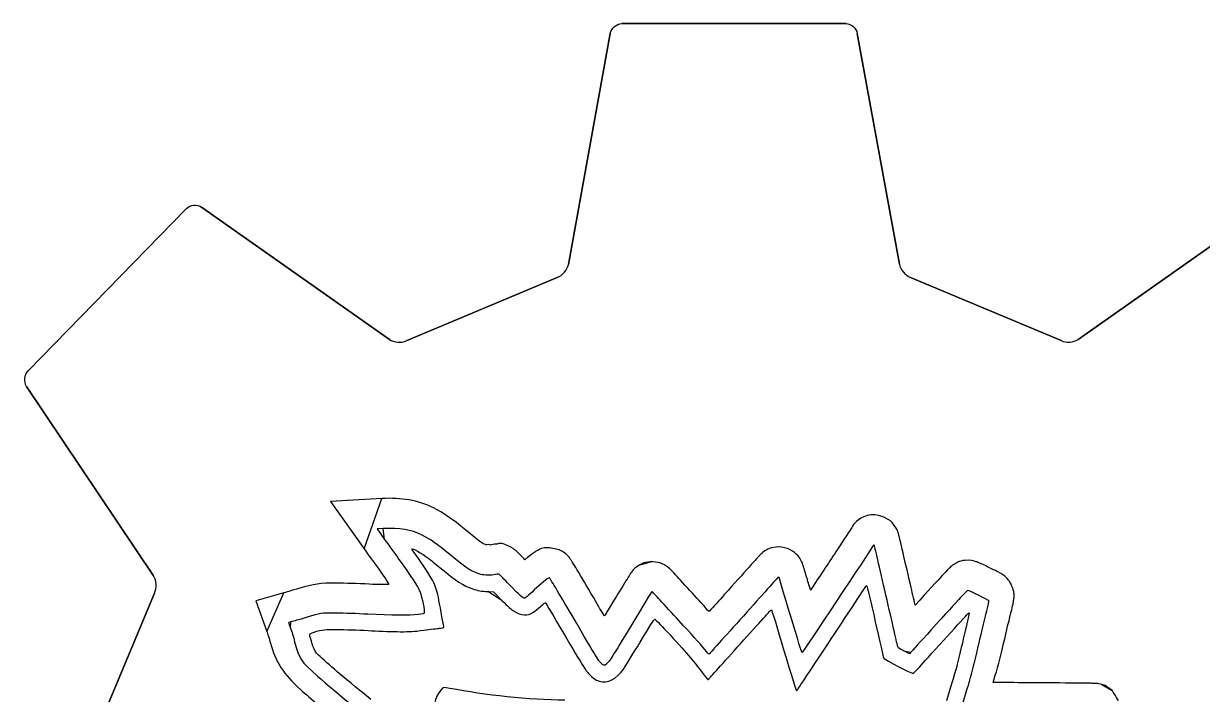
# Model space of a CAD drawing. Extents: x 0 to 138, y 0 to 96.
# Drawn here: x 120.79 to 126.93, y 85.48 to 88.97 of the extents above; entities that cross this region are included whole.
import ezdxf

# ---------------------------------------------------------------- set-up
doc = ezdxf.new("R2010")
doc.units = 0
doc.layers.add('Layer_1', color=7, linetype='CONTINUOUS')

msp = doc.modelspace()

# ---------------------------------------------------------------- linework, layer by layer
at = {"layer": 'Layer_1', "color": 7}
for points in [[(123.90318, 88.969596), (125.069551, 88.969596), (125.069684, 88.970004)], [(123.624816, 87.716132), (123.842545, 88.917781)], [(125.128663, 88.91819), (125.347495, 87.717092)], [(120.811964, 87.16161), (121.63658, 88.007174)], [(121.714304, 88.013789), (122.692709, 87.325321)], [(126.277948, 87.32573), (127.256906, 88.014198)], [(122.780904, 87.318706), (123.566938, 87.648333)], [(125.405373, 87.648741), (126.190303, 87.319115)], [(121.465164, 86.094457), (120.804259, 87.081132)], [(122.653749, 86.496958), (122.386411, 86.481523), (122.561146, 86.234578)], [(122.661096, 86.340422), (122.629328, 86.338601), (122.667871, 86.284287)], [(124.058781, 86.168985), (124.017988, 86.161819), (123.995947, 86.152449)], [(121.123418, 85.173376), (121.470131, 86.004609)], [(122.143875, 86.006374), (121.998355, 85.965033), (122.05513, 85.805181)], [(123.204387, 86.012875), (123.234876, 86.011627), (123.278915, 85.966917)], [(122.179737, 85.855021), (122.16798, 85.851649), (122.178165, 85.822985)], [(125.406846, 85.696559), (125.399859, 85.689132), (125.370454, 85.703868)], [(126.454924, 85.498099), (126.417992, 85.522904), (126.401454, 85.528966)]]:
    msp.add_lwpolyline(points, close=True, dxfattribs=at)
for points in [[(123.842545, 88.917781), (123.847371, 88.946123), (123.875079, 88.969596), (123.90318, 88.969596)], [(125.069684, 88.970004), (125.097483, 88.969581), (125.123602, 88.946286), (125.128663, 88.91819)], [(121.63658, 88.007174), (121.656533, 88.027556), (121.691151, 88.030138), (121.714304, 88.013789)], [(123.566938, 87.648333), (123.593608, 87.657367), (123.61953, 87.687812), (123.624816, 87.716132)], [(125.347495, 87.717092), (125.352885, 87.68875), (125.378584, 87.657787), (125.405373, 87.648741)], [(122.692709, 87.325321), (122.71588, 87.308972), (122.755758, 87.306014), (122.780904, 87.318706)], [(126.190303, 87.319115), (126.215534, 87.306369), (126.254859, 87.309381), (126.277948, 87.32573)], [(120.804259, 87.081132), (120.788454, 87.104904), (120.792123, 87.141184), (120.811964, 87.16161)], [(122.92219, 86.448451), (122.843097, 86.48792), (122.753497, 86.502674), (122.653749, 86.496958)], [(123.090313, 86.332144), (123.019221, 86.391136), (122.974912, 86.422142), (122.92219, 86.448451)], [(125.180543, 86.408215), (125.127505, 86.394082), (125.109536, 86.36287), (125.100065, 86.34703)], [(125.309527, 86.372386), (125.290054, 86.392266), (125.233598, 86.422352), (125.180543, 86.408215)], [(122.863674, 86.305796), (122.80281, 86.336168), (122.74859, 86.345436), (122.661096, 86.340422)], [(125.100065, 86.34703), (125.10331, 86.352435), (125.072576, 86.304291), (125.037225, 86.250568)], [(125.331569, 86.342621), (125.331558, 86.342645), (125.309527, 86.372377), (125.309527, 86.372386)], [(125.337072, 86.331597), (125.335943, 86.334052), (125.331569, 86.342598), (125.331569, 86.342621)], [(122.667871, 86.284287), (122.68907, 86.254415), (122.722721, 86.207666), (122.742651, 86.1804)], [(123.006784, 86.205537), (122.937936, 86.262667), (122.907817, 86.283767), (122.863674, 86.305796)], [(123.200554, 86.254974), (123.180008, 86.260272), (123.173743, 86.262905), (123.090313, 86.332144)], [(125.340374, 86.322227), (125.33981, 86.32409), (125.339245, 86.326667), (125.337072, 86.331597)], [(125.342632, 86.315612), (125.342068, 86.317136), (125.341785, 86.318505), (125.340374, 86.322227)], [(125.344325, 86.307896), (125.343761, 86.310295), (125.343479, 86.312544), (125.342632, 86.315612)], [(125.348728, 86.290807), (125.347035, 86.297829), (125.345567, 86.303112), (125.344325, 86.307896)], [(125.362501, 86.233481), (125.356913, 86.257318), (125.352143, 86.276763), (125.348728, 86.290807)], [(122.561146, 86.234578), (122.582877, 86.203954), (122.616642, 86.157437), (122.637213, 86.129296)], [(122.809164, 86.234466), (122.809164, 86.242006), (122.858972, 86.213947), (122.898372, 86.184211)], [(122.826872, 86.209059), (122.817133, 86.222273), (122.809164, 86.233706), (122.809164, 86.234466)], [(123.217657, 86.254974), (123.226349, 86.256837), (123.186759, 86.258536), (123.200554, 86.254974)], [(123.248523, 86.259383), (123.236134, 86.258592), (123.227046, 86.256984), (123.217657, 86.254974)], [(123.325144, 86.243398), (123.267844, 86.274059), (123.26091, 86.260159), (123.248523, 86.259383)], [(123.347186, 86.228516), (123.344363, 86.230774), (123.346339, 86.232004), (123.325144, 86.243398)], [(123.352689, 86.224105), (123.351278, 86.225318), (123.349867, 86.226278), (123.347186, 86.228516)], [(123.359293, 86.21749), (123.357317, 86.219493), (123.355342, 86.2217), (123.352689, 86.224105)], [(123.454091, 86.2208), (123.446979, 86.216519), (123.443085, 86.21351), (123.438654, 86.210327)], [(123.469529, 86.229069), (123.46157, 86.225457), (123.457647, 86.222942), (123.454091, 86.2208)], [(123.527404, 86.241196), (123.48362, 86.242015), (123.477496, 86.232682), (123.469529, 86.229069)], [(123.577566, 86.230173), (123.577544, 86.230182), (123.527421, 86.241196), (123.527404, 86.241196)], [(123.599608, 86.218046), (123.594641, 86.221486), (123.577595, 86.230161), (123.577566, 86.230173)], [(124.656852, 86.229619), (124.641358, 86.221437), (124.636306, 86.216157), (124.632609, 86.213083)], [(124.750008, 86.241195), (124.707339, 86.251522), (124.67234, 86.237803), (124.656852, 86.229619)], [(124.82883, 86.186625), (124.81867, 86.20169), (124.792674, 86.23087), (124.750008, 86.241195)], [(125.212076, 86.253911), (125.192129, 86.220638), (124.843511, 85.694953), (124.841392, 85.694953)], [(125.037225, 86.250568), (125.001832, 86.196799), (124.956439, 86.12809), (124.911549, 86.060398)], [(125.216312, 86.255041), (125.214848, 86.256539), (125.21342, 86.256159), (125.212076, 86.253911)], [(125.277545, 85.994193), (125.245082, 86.136417), (125.217526, 86.253798), (125.216312, 86.255041)], [(125.404944, 86.049375), (125.38866, 86.120703), (125.373691, 86.18581), (125.362501, 86.233481)], [(122.742651, 86.1804), (122.804666, 86.09556), (122.840556, 86.039867), (122.852584, 86.009811)], [(122.931367, 86.040664), (122.918771, 86.073262), (122.875148, 86.14356), (122.826872, 86.209059)], [(122.898372, 86.184211), (122.905824, 86.178586), (122.93174, 86.157591), (122.955961, 86.137554)], [(123.168058, 86.102396), (123.125056, 86.113488), (123.09303, 86.13397), (123.006784, 86.205537)], [(123.37363, 86.203709), (123.368268, 86.209082), (123.363442, 86.213496), (123.359293, 86.21749)], [(123.398437, 86.178354), (123.389632, 86.187376), (123.380544, 86.196786), (123.37363, 86.203709)], [(123.41221, 86.189931), (123.40775, 86.18631), (123.403037, 86.182209), (123.398437, 86.178354)], [(123.438654, 86.210327), (123.42982, 86.203963), (123.421269, 86.19728), (123.41221, 86.189931)], [(123.617247, 86.203164), (123.61386, 86.206505), (123.60957, 86.211165), (123.599608, 86.218046)], [(123.628282, 86.191037), (123.626306, 86.193605), (123.624048, 86.196478), (123.617247, 86.203164)], [(123.63545, 86.181114), (123.633757, 86.183626), (123.632402, 86.185886), (123.628282, 86.191037)], [(123.64482, 86.166783), (123.641518, 86.172009), (123.638893, 86.176116), (123.63545, 86.181114)], [(123.670163, 86.12489), (123.659665, 86.142323), (123.651396, 86.156327), (123.64482, 86.166783)], [(124.097916, 86.162923), (124.097885, 86.162932), (124.058803, 86.168985), (124.058781, 86.168985)], [(124.116656, 86.155757), (124.112253, 86.157874), (124.097945, 86.162914), (124.097916, 86.162923)], [(124.603935, 86.183317), (124.594311, 86.1727), (124.581245, 86.15807), (124.564797, 86.139771)], [(124.615506, 86.195995), (124.612599, 86.192806), (124.608733, 86.188626), (124.603935, 86.183317)], [(124.619373, 86.200406), (124.617962, 86.199051), (124.617115, 86.197584), (124.615506, 86.195995)], [(124.632609, 86.213083), (124.632488, 86.212982), (124.620643, 86.201766), (124.619373, 86.200406)], [(124.842602, 86.159616), (124.840909, 86.164211), (124.838961, 86.17156), (124.82883, 86.186625)], [(124.846469, 86.149143), (124.846186, 86.15047), (124.848726, 86.144142), (124.842602, 86.159616)], [(125.704808, 86.175602), (125.661473, 86.175811), (125.647477, 86.163695), (125.63756, 86.157963)], [(125.741739, 86.17009), (125.736744, 86.171529), (125.734148, 86.175415), (125.704808, 86.175602)], [(125.751109, 86.166782), (125.748851, 86.167629), (125.746735, 86.168645), (125.741739, 86.17009)], [(125.761043, 86.162924), (125.758221, 86.164109), (125.755653, 86.165125), (125.751109, 86.166782)], [(125.778118, 86.155758), (125.772248, 86.158468), (125.766547, 86.160576), (125.761043, 86.162924)], [(122.637213, 86.129296), (122.670803, 86.083343), (122.674162, 86.075494), (122.69013, 86.049921)], [(122.955961, 86.137554), (123.041555, 86.066748), (123.076548, 86.043976), (123.126472, 86.026593)], [(123.244966, 86.101367), (123.223387, 86.096742), (123.18815, 86.097213), (123.168058, 86.102396)], [(123.263268, 86.102514), (123.261005, 86.103725), (123.253882, 86.103279), (123.244966, 86.101367)], [(123.318535, 86.047246), (123.290175, 86.076554), (123.265304, 86.101424), (123.263268, 86.102514)], [(123.756154, 85.979369), (123.720436, 86.040403), (123.691166, 86.090022), (123.670163, 86.12489)], [(123.948533, 86.107802), (123.945711, 86.103639), (123.943369, 86.099979), (123.940264, 86.095124)], [(123.954601, 86.115518), (123.951666, 86.111592), (123.949944, 86.109882), (123.948533, 86.107802)], [(123.962306, 86.125441), (123.957367, 86.119952), (123.956069, 86.117482), (123.954601, 86.115518)], [(123.975542, 86.138669), (123.967329, 86.131816), (123.964789, 86.128184), (123.962306, 86.125441)], [(123.995947, 86.152449), (123.99593, 86.15244), (123.979662, 86.142095), (123.975542, 86.138669)], [(124.133194, 86.146387), (124.129779, 86.148702), (124.125461, 86.151507), (124.116656, 86.155757)], [(124.144765, 86.137568), (124.142508, 86.139572), (124.140024, 86.141787), (124.133194, 86.146387)], [(124.154135, 86.129299), (124.151877, 86.131528), (124.149535, 86.133566), (124.144765, 86.137568)], [(124.167371, 86.115518), (124.162771, 86.120293), (124.158792, 86.124837), (124.154135, 86.129299)], [(124.199341, 86.081342), (124.187488, 86.094474), (124.176566, 86.105969), (124.167371, 86.115518)], [(124.564797, 86.139771), (124.53189, 86.103173), (124.486869, 86.053264), (124.43802, 85.99866)], [(124.847597, 86.145285), (124.847033, 86.146866), (124.847033, 86.147797), (124.846469, 86.149143)], [(124.851464, 86.132608), (124.849771, 86.137857), (124.848585, 86.142099), (124.847597, 86.145285)], [(124.8647, 86.089062), (124.85931, 86.107003), (124.854653, 86.122109), (124.851464, 86.132608)], [(125.603383, 86.130404), (125.594549, 86.121717), (125.585236, 86.111712), (125.570862, 86.096229)], [(125.619357, 86.145285), (125.611567, 86.138997), (125.607786, 86.134747), (125.603383, 86.130404)], [(125.63756, 86.157963), (125.627626, 86.152219), (125.62328, 86.148429), (125.619357, 86.145285)], [(125.817254, 86.136466), (125.803312, 86.143296), (125.78985, 86.150331), (125.778118, 86.155758)], [(125.856392, 86.117173), (125.84499, 86.123072), (125.83119, 86.129636), (125.817254, 86.136466)], [(125.872366, 86.108904), (125.867088, 86.111848), (125.862065, 86.114224), (125.856392, 86.117173)], [(125.881736, 86.102842), (125.877361, 86.105608), (125.874991, 86.107434), (125.872366, 86.108904)], [(125.89167, 86.096227), (125.886816, 86.099859), (125.883937, 86.101465), (125.881736, 86.102842)], [(121.470131, 86.004609), (121.483085, 86.030263), (121.481138, 86.070568), (121.465164, 86.094457)], [(122.415624, 86.056534), (122.333951, 86.056844), (122.296232, 86.051764), (122.226007, 86.030075)], [(122.587051, 86.051022), (122.529153, 86.054267), (122.462862, 86.056356), (122.415624, 86.056534)], [(122.69013, 86.049921), (122.650142, 86.050191), (122.638037, 86.048171), (122.587051, 86.051022)], [(122.958074, 85.927295), (122.947708, 85.988185), (122.941558, 86.014291), (122.931367, 86.040664)], [(123.395855, 85.978383), (123.387527, 85.978383), (123.370491, 85.993556), (123.318535, 86.047246)], [(123.525072, 86.084465), (123.52028, 86.084555), (123.474095, 86.047101), (123.447176, 86.021295)], [(123.643658, 85.887582), (123.572572, 86.009055), (123.527174, 86.084426), (123.525072, 86.084465)], [(123.916558, 86.056539), (123.897084, 86.024931), (123.870592, 85.98207), (123.842144, 85.934721)], [(123.940264, 86.095124), (123.934084, 86.085419), (123.926294, 86.072343), (123.916558, 86.056539)], [(124.295255, 85.976611), (124.264622, 86.00964), (124.220598, 86.057796), (124.199341, 86.081342)], [(124.716195, 86.086612), (124.714247, 86.084993), (124.632812, 85.994429), (124.535233, 85.885358)], [(124.721411, 86.085349), (124.720007, 86.088888), (124.719176, 86.089089), (124.716195, 86.086612)], [(124.780741, 85.888047), (124.749028, 85.99425), (124.72233, 86.083035), (124.721411, 86.085349)], [(124.885105, 86.020711), (124.87819, 86.043836), (124.870062, 86.071256), (124.8647, 86.089062)], [(124.911549, 86.060398), (124.901953, 86.045937), (124.894531, 86.034922), (124.885105, 86.020711)], [(124.992825, 85.766436), (125.090567, 85.915056), (125.171924, 86.038324), (125.173618, 86.040365)], [(125.173618, 86.040365), (125.175315, 86.042406), (125.17746, 86.043271), (125.178386, 86.042287)], [(125.178386, 86.042287), (125.179312, 86.041302), (125.199023, 85.957161), (125.222181, 85.855307)], [(125.429751, 85.941888), (125.42168, 85.977203), (125.41437, 86.008027), (125.404944, 86.049375)], [(125.570862, 86.096229), (125.54487, 86.068263), (125.496556, 86.015529), (125.429751, 85.941888)], [(125.901576, 86.087957), (125.896806, 86.092335), (125.894097, 86.094409), (125.89167, 86.096227)], [(125.910381, 86.079138), (125.906684, 86.083247), (125.903947, 86.08577), (125.901576, 86.087957)], [(125.924718, 86.059845), (125.924704, 86.05987), (125.914107, 86.075029), (125.910381, 86.079138)], [(125.938491, 86.029528), (125.938482, 86.029559), (125.924718, 86.059826), (125.924718, 86.059845)], [(122.177499, 86.015744), (122.166153, 86.012868), (122.153566, 86.009154), (122.143875, 86.006374)], [(122.226007, 86.030075), (122.207267, 86.024293), (122.180084, 86.016399), (122.177499, 86.015744)], [(122.852584, 86.009811), (122.862386, 85.985314), (122.87733, 85.909537), (122.874046, 85.900979)], [(123.126472, 86.026593), (123.151958, 86.017719), (123.171919, 86.014205), (123.204387, 86.012875)], [(123.447176, 86.021295), (123.41309, 85.988619), (123.400849, 85.978383), (123.395855, 85.978383)], [(123.811828, 85.885112), (123.793145, 85.916933), (123.788319, 85.924432), (123.756154, 85.979369)], [(124.059578, 86.012242), (124.058132, 86.012233), (124.010735, 85.935307), (123.954251, 85.841296)], [(124.102472, 85.967656), (124.080327, 85.992188), (124.061025, 86.012252), (124.059578, 86.012242)], [(124.356991, 85.908261), (124.335796, 85.931756), (124.324352, 85.945237), (124.295255, 85.976611)], [(124.43802, 85.99866), (124.406504, 85.963434), (124.382792, 85.93696), (124.356991, 85.908261)], [(125.338808, 85.727103), (125.337578, 85.731779), (125.310008, 85.851969), (125.277545, 85.994193)], [(125.704112, 86.019015), (125.700198, 86.019038), (125.671446, 85.988089), (125.511106, 85.811261)], [(125.813673, 85.965356), (125.811696, 85.968552), (125.708715, 86.01899), (125.704112, 86.019015)], [(125.942893, 86.01189), (125.942047, 86.016456), (125.938491, 86.029497), (125.938491, 86.029528)], [(125.942329, 85.965588), (125.942893, 85.968732), (125.943458, 85.971817), (125.944022, 85.978266)], [(125.944587, 85.993147), (125.944508, 85.997304), (125.944395, 86.002757), (125.942893, 86.01189)], [(125.944022, 85.978266), (125.944304, 85.981491), (125.944869, 85.984836), (125.944587, 85.993147)], [(122.972259, 85.850094), (122.969506, 85.862897), (122.963123, 85.897637), (122.958074, 85.927295)], [(123.278915, 85.966917), (123.309605, 85.935759), (123.327746, 85.919205), (123.338763, 85.912305)], [(123.442756, 85.905659), (123.450151, 85.910451), (123.466715, 85.923815), (123.479566, 85.935356)], [(123.479566, 85.935356), (123.499082, 85.952884), (123.503412, 85.955831), (123.505854, 85.95325)], [(123.505854, 85.95325), (123.507462, 85.95155), (123.549199, 85.881051), (123.598604, 85.796586)], [(123.842144, 85.934721), (123.825916, 85.907698), (123.823856, 85.905031), (123.811828, 85.885112)], [(124.199289, 85.862075), (124.168185, 85.895613), (124.124617, 85.943124), (124.102472, 85.967656)], [(124.519708, 85.740839), (124.620672, 85.85371), (124.680638, 85.919071), (124.681989, 85.917721)], [(124.681989, 85.917721), (124.683166, 85.916543), (124.712255, 85.821223), (124.746629, 85.705898)], [(125.762934, 85.746896), (125.777836, 85.810245), (125.795669, 85.884796), (125.802563, 85.912565)], [(125.802563, 85.912565), (125.809456, 85.940334), (125.814455, 85.96409), (125.813673, 85.965356)], [(125.929657, 85.907159), (125.933411, 85.922329), (125.936543, 85.936146), (125.939027, 85.947949)], [(125.939027, 85.947949), (125.940156, 85.953851), (125.941285, 85.9593), (125.942329, 85.965588)], [(122.209562, 85.862975), (122.199625, 85.860455), (122.186204, 85.856876), (122.179737, 85.855021)], [(122.26472, 85.879013), (122.24432, 85.872713), (122.219499, 85.865496), (122.209562, 85.862975)], [(122.415078, 85.900193), (122.333049, 85.900504), (122.335362, 85.900831), (122.26472, 85.879013)], [(122.579943, 85.894728), (122.524401, 85.897841), (122.458428, 85.900028), (122.415078, 85.900193)], [(122.842677, 85.893446), (122.800315, 85.887439), (122.701362, 85.887922), (122.579943, 85.894728)], [(122.874046, 85.900979), (122.873166, 85.898687), (122.86384, 85.896448), (122.842677, 85.893446)], [(123.338763, 85.912305), (123.381354, 85.885629), (123.409113, 85.883855), (123.442756, 85.905659)], [(123.793067, 85.641889), (123.777339, 85.658877), (123.781517, 85.652007), (123.643658, 85.887582)], [(123.998222, 85.749924), (124.048201, 85.833014), (124.071554, 85.869884), (124.073938, 85.869463)], [(124.073938, 85.869463), (124.075834, 85.869129), (124.103305, 85.840908), (124.134985, 85.806749)], [(124.335181, 85.710543), (124.307646, 85.743666), (124.264891, 85.791342), (124.199289, 85.862075)], [(124.535233, 85.885358), (124.437654, 85.776288), (124.357119, 85.687048), (124.356264, 85.687048)], [(124.841392, 85.694953), (124.839384, 85.694953), (124.819468, 85.75836), (124.780741, 85.888047)], [(125.222181, 85.855307), (125.24534, 85.753452), (125.265175, 85.667953), (125.266261, 85.665309)], [(125.595867, 85.77839), (125.648759, 85.836699), (125.695744, 85.888529), (125.700278, 85.89357)], [(125.71016, 85.901132), (125.711702, 85.899623), (125.675505, 85.741923), (125.649097, 85.635111)], [(125.700278, 85.89357), (125.704813, 85.898609), (125.709259, 85.902013), (125.71016, 85.901132)], [(125.889971, 85.742897), (125.904788, 85.805871), (125.923242, 85.88132), (125.929657, 85.907159)], [(122.05513, 85.805181), (122.057952, 85.797516), (122.068169, 85.764056), (122.073305, 85.744547)], [(122.178165, 85.822985), (122.183768, 85.80722), (122.193419, 85.775126), (122.199613, 85.751665)], [(122.278841, 85.789225), (122.279448, 85.793499), (122.283047, 85.795474), (122.30102, 85.801395)], [(122.30102, 85.801395), (122.344129, 85.815595), (122.353957, 85.816577), (122.438447, 85.815125)], [(122.438447, 85.815125), (122.480243, 85.814407), (122.55306, 85.811642), (122.600261, 85.808981)], [(122.600261, 85.808981), (122.647462, 85.80632), (122.714029, 85.804036), (122.748187, 85.803905)], [(122.748187, 85.803905), (122.807477, 85.803678), (122.813129, 85.804042), (122.872814, 85.811917)], [(122.872814, 85.811917), (122.9072, 85.816455), (122.943442, 85.820845), (122.953353, 85.821671)], [(122.953353, 85.821671), (122.963263, 85.822498), (122.972698, 85.823994), (122.974318, 85.824995)], [(122.974318, 85.824995), (122.976697, 85.826465), (122.9763, 85.831305), (122.972259, 85.850094)], [(123.598604, 85.796586), (123.700397, 85.622557), (123.711558, 85.604768), (123.733351, 85.581826)], [(123.954251, 85.841296), (123.850449, 85.668528), (123.839706, 85.65161), (123.824282, 85.636631)], [(124.134985, 85.806749), (124.238271, 85.695383), (124.27543, 85.652345), (124.320721, 85.591631)], [(125.511106, 85.811261), (125.457606, 85.75226), (125.410689, 85.700644), (125.406846, 85.696559)], [(122.073305, 85.744547), (122.098253, 85.650005), (122.141622, 85.581257), (122.231505, 85.501461)], [(122.199613, 85.751665), (122.223785, 85.660111), (122.229569, 85.651376), (122.317966, 85.572896)], [(122.302144, 85.710517), (122.293376, 85.728464), (122.277721, 85.78134), (122.278841, 85.789225)], [(123.912881, 85.611028), (123.92007, 85.62134), (123.958473, 85.683843), (123.998222, 85.749924)], [(124.355534, 85.557729), (124.357753, 85.559976), (124.431631, 85.642376), (124.519708, 85.740839)], [(124.812119, 85.496218), (124.813768, 85.496218), (124.895083, 85.617816), (124.992825, 85.766436)], [(125.461492, 85.630185), (125.482507, 85.653389), (125.542976, 85.720082), (125.595867, 85.77839)], [(125.691682, 85.477429), (125.723233, 85.578856), (125.724774, 85.584684), (125.762934, 85.746896)], [(125.835951, 85.539499), (125.851473, 85.592003), (125.862028, 85.624147), (125.889971, 85.742897)], [(122.341074, 85.666189), (122.313674, 85.691107), (122.309058, 85.696363), (122.302144, 85.710517)], [(124.356264, 85.687048), (124.355411, 85.687048), (124.345922, 85.697621), (124.335181, 85.710543)], [(124.746629, 85.705898), (124.788695, 85.564766), (124.810105, 85.496218), (124.812119, 85.496218)], [(125.370454, 85.703868), (125.342445, 85.717903), (125.340942, 85.719006), (125.338808, 85.727103)], [(122.596831, 85.451396), (122.469096, 85.553674), (122.412911, 85.60086), (122.341074, 85.666189)], [(123.785007, 85.546793), (123.83006, 85.532771), (123.873552, 85.554618), (123.912881, 85.611028)], [(123.824282, 85.636631), (123.812372, 85.625064), (123.807955, 85.625808), (123.793067, 85.641889)], [(125.266261, 85.665309), (125.268788, 85.659155), (125.41408, 85.584619), (125.419601, 85.586644)], [(125.419601, 85.586644), (125.421627, 85.587385), (125.440476, 85.60698), (125.461492, 85.630185)], [(125.649097, 85.635111), (125.642494, 85.608405), (125.61713, 85.522636), (125.592732, 85.444514)], [(122.317966, 85.572896), (122.410637, 85.490623), (122.629297, 85.314249), (122.677441, 85.282939)], [(123.733351, 85.581826), (123.751806, 85.562397), (123.766171, 85.552655), (123.785007, 85.546793)], [(124.320721, 85.591631), (124.33516, 85.572275), (124.347992, 85.555809), (124.349236, 85.55504)], [(124.349236, 85.55504), (124.350481, 85.554269), (124.353315, 85.555459), (124.355534, 85.557729)], [(122.231505, 85.501461), (122.281325, 85.457229), (122.359363, 85.392494), (122.432698, 85.33334)], [(122.961748, 85.501579), (122.925469, 85.461228), (122.914961, 85.399852), (122.935315, 85.347198)], [(123.007905, 85.50857), (122.974099, 85.51514), (122.973915, 85.515111), (122.961748, 85.501579)], [(123.606386, 85.44644), (123.419333, 85.449403), (123.18969, 85.473244), (123.007905, 85.50857)], [(126.015647, 85.537834), (125.945927, 85.5382), (125.890617, 85.539019), (125.835951, 85.539499)], [(126.262592, 85.536168), (126.198798, 85.536846), (126.11158, 85.537297), (126.015647, 85.537834)], [(126.338659, 85.535068), (126.320174, 85.535378), (126.294489, 85.535802), (126.262592, 85.536168)], [(126.361265, 85.534503), (126.355423, 85.534682), (126.347888, 85.53487), (126.338659, 85.535068)], [(126.370071, 85.534503), (126.366825, 85.534684), (126.364172, 85.534443), (126.361265, 85.534503)], [(126.376675, 85.533939), (126.37278, 85.534362), (126.371679, 85.534419), (126.370071, 85.534503)], [(126.386581, 85.532274), (126.380739, 85.533262), (126.378622, 85.533741), (126.376675, 85.533939)], [(126.401454, 85.528966), (126.401425, 85.528972), (126.389487, 85.531794), (126.386581, 85.532274)], [(126.488547, 85.444632), (126.488533, 85.444676), (126.455042, 85.49792), (126.454924, 85.498099)], [(125.664901, 85.384834), (125.664052, 85.385682), (125.676104, 85.427351), (125.691682, 85.477429)]]:
    msp.add_open_spline(points, degree=3, dxfattribs=at)

doc.saveas('drawing.dxf')
